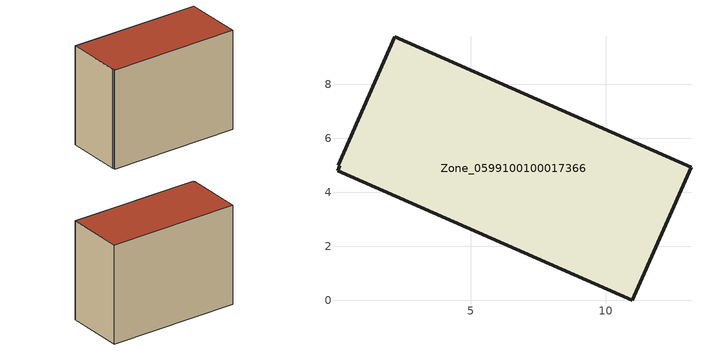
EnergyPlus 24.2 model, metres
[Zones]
Zone_0599100100017366
 floor ground (C_G): 0.06,4.8 0.14,4.99 0.08,5.01 2.17,9.77 13.16,4.94 10.99,0 z0
 wall outside (C_F): 10.99,0 13.16,4.94 2.17,9.77 0.08,5.01 0.14,4.99 0.06,4.8 10.99,0 z0:9.09
 roof outside (C_R): 0.14,4.99 0.06,4.8 10.99,0 13.16,4.94 2.17,9.77 0.08,5.01 z9.09
[BUILDING]
Pand.0599100100017366: North Axis=0; Terrain=City; Loads Convergence Tolerance Value=0.04; Temperature Convergence Tolerance Value=0.4; Solar Distribution=FullExterior; Maximum Number of Warmup Days=25; Minimum Number of Warmup Days=1
[Site:Location]
Rotterdam.The.Hague.AP_ZH_NLD Design_Conditions: Latitude=51.96; Longitude=4.45; Time Zone=1; Elevation=-4.5
[SITE:GROUNDTEMPERATURE:BUILDINGSURFACE]
18, 18, 18, 18, 18, 18, 18, 18, 18, 18, 18, 18
[MATERIAL] Thermal Absorptance=0.9; Solar Absorptance=0.7; Visible Absorptance=0.7
Name | Roughness | Thickness | Conductivity | Density | Specific Heat
G.TI.2015-2018 | MediumSmooth | 0.15 | 0.0428571 | 540 | 1210
F.TI.2015-2018 | Rough | 0.3 | 0.0666667 | 1920 | 840
R.TI.2015-2018 | MediumRough | 0.2 | 0.0333333 | 1500 | 1000
[CONSTRUCTION]
C_G: G.TI.2015-2018
C_F: F.TI.2015-2018
C_R: R.TI.2015-2018
[ZONE]
Zone_0599100100017366: Type=1; Multiplier=1; Ceiling Height=Autocalculate; Volume=Autocalculate; Floor Area=autocalculate; Part of Total Floor Area=Yes
[ZONEINFILTRATION:DESIGNFLOWRATE]
Infil_Zone_0599100100017366: Zone or ZoneList or Space or SpaceList=Zone_0599100100017366; Schedule=AlwaysOn; Design Flow Rate Calculation Method=Flow/Area; Flow Rate per Floor Area=0.0015; Constant Term Coefficient=1; Temperature Term Coefficient=0; Velocity Term Coefficient=0; Velocity Squared Term Coefficient=0
[HVACTEMPLATE:ZONE:IDEALLOADSAIRSYSTEM]
Zone_0599100100017366: Maximum Heating Supply Air Temperature=50; Minimum Cooling Supply Air Temperature=13; Maximum Heating Supply Air Humidity Ratio=0.0156; Minimum Cooling Supply Air Humidity Ratio=0.0077; Heating Limit=NoLimit; Cooling Limit=NoLimit; Dehumidification Control Type=ConstantSensibleHeatRatio; Cooling Sensible Heat Ratio=0.7; Dehumidification Setpoint=60; Humidification Control Type=None; Humidification Setpoint=30; Outdoor Air Method=None; Outdoor Air Flow Rate per Person=0.00944; Outdoor Air Flow Rate per Zone Floor Area=0; Outdoor Air Flow Rate per Zone=0; Demand Controlled Ventilation Type=None; Outdoor Air Economizer Type=NoEconomizer; Heat Recovery Type=None; Sensible Heat Recovery Effectiveness=0.7; Latent Heat Recovery Effectiveness=0.65
[ZONECONTROL:THERMOSTAT]
ThermostatControl_Zone_0599100100017366: Zone or ZoneList=Zone_0599100100017366; Control Type Schedule=DualSetpointControlType; Control 1=Thermostat_Zone_0599100100017366; Temperature Difference Between Cutout And Setpoint=0
[THERMOSTATSETPOINT:DUALSETPOINT]
Thermostat_Zone_0599100100017366: Heating Setpoint Temperature Schedule=HeatingSetpoint_Zone_0599100100017366; Cooling Setpoint Temperature Schedule=CoolingSetpoint_Zone_0599100100017366
[SCHEDULE:COMPACT]
HeatingSetpoint_Zone_0599100100017366: Through: 12/31, For: AllDays, Until: 24:00, 21
CoolingSetpoint_Zone_0599100100017366: Through: 12/31, For: AllDays, Until: 24:00, 24
DualSetpointControlType: Through: 12/31, For: AllDays, Until: 24:00, 4
AlwaysOn: Through: 12/31, For: AllDays, Until: 24:00, 1
